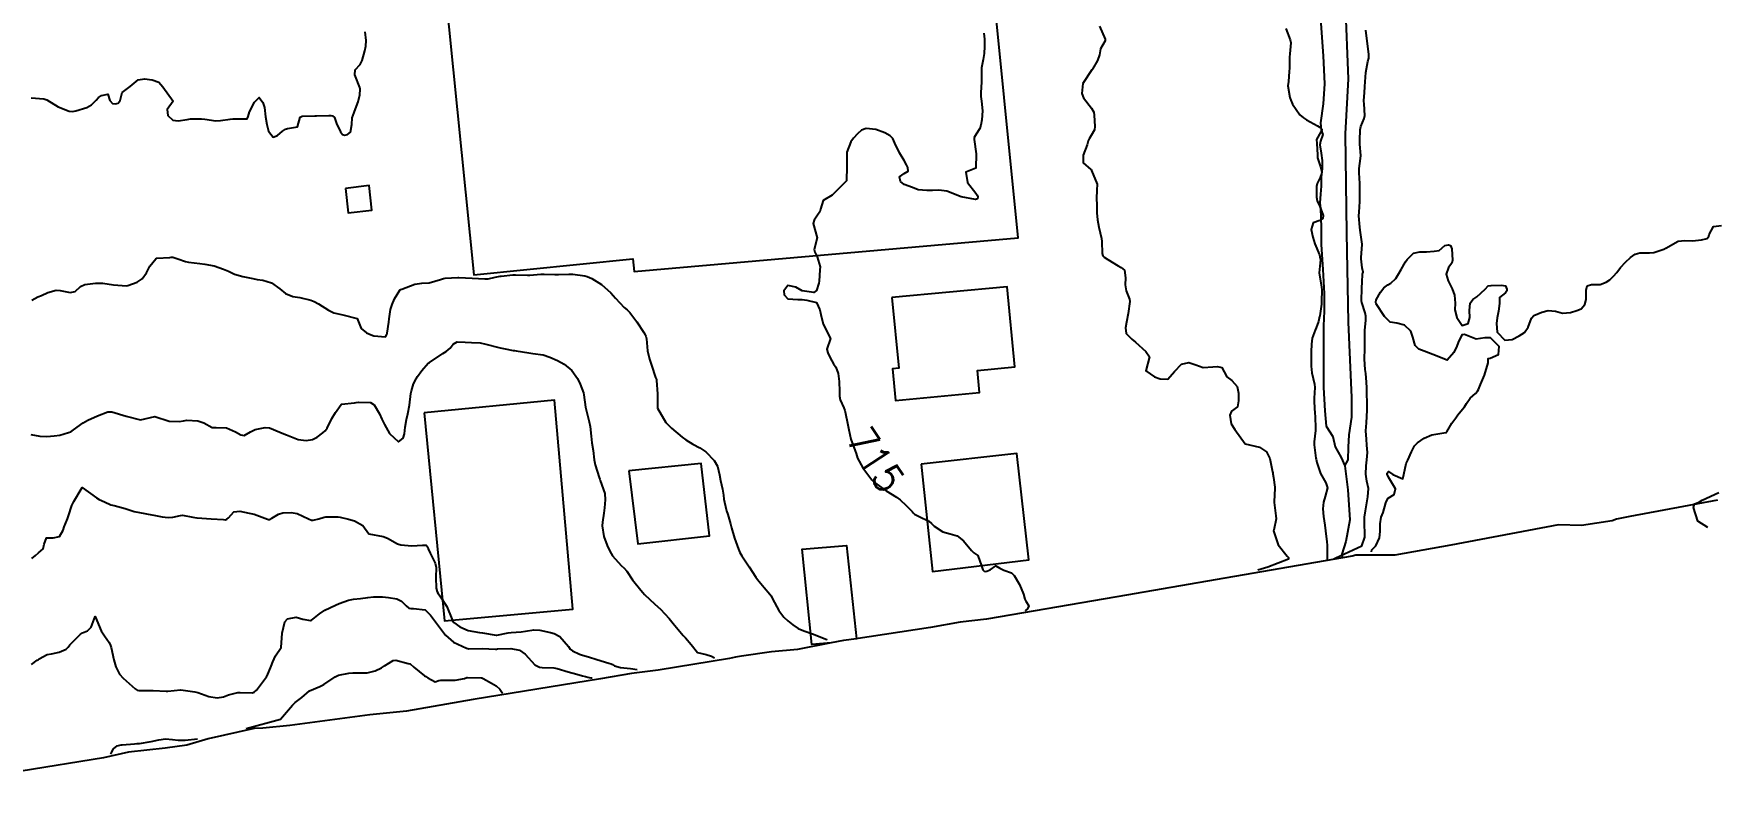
# Model space of a CAD drawing. Header units: metres. Extents: x 307586 to 320046, y 7427249 to 7434250.
# Drawn here: x 310225.6 to 310459.8, y 7432400.1 to 7432504.8 of the extents above; entities that cross this region are included whole.
import ezdxf
from ezdxf.enums import TextEntityAlignment as Align

# ---------------------------------------------------------------- set-up
doc = ezdxf.new("R2010")
doc.units = ezdxf.units.M
doc.header["$MEASUREMENT"] = 0
for name, color, linetype in [('Area', 45, 'Continuous'), ('Area Verde e Lazer', 45, 'Continuous'), ('Cotas', 45, 'Continuous'), ('Curvas de Nivel 1m', 11, 'Continuous'), ('Curvas de Nivel 5m', 15, 'Continuous'), ('Edificações', 30, 'Continuous'), ('Hidrografia', 140, 'Continuous')]:
    doc.layers.add(name, color=color, linetype=linetype)
doc.styles.add('Style-STANDARD', font='STANDARD.shx')

msp = doc.modelspace()

# ---------------------------------------------------------------- linework, layer by layer
at = {"layer": 'Area'}
msp.add_polyline3d([(310460.27, 7432439.74, 714.89), (310448.03, 7432437.46, 714.55), (310446.18, 7432437.1, 714.82), (310445.57, 7432436.87, 714.74), (310441.29, 7432436.25, 714.81), (310438.11, 7432436.32, 714.81), (310423.09, 7432433.48, 714.06), (310415.29, 7432432.1, 714.47), (310409.84, 7432432.07, 712.56), (310409.32, 7432431.97, 712.57), (310376.53, 7432426.3, 714.33), (310358.37, 7432423.14, 715.11), (310354.68, 7432422.75, 715.27), (310350.55, 7432421.99, 715.37), (310339.88, 7432420.36, 718.91), (310338.43, 7432420.2, 719.46), (310336.71, 7432419.86, 718.95), (310332.01, 7432418.95, 715.94), (310328.39, 7432418.61, 716.2), (310324.22, 7432418.01, 716.51), (310323.39, 7432417.86, 716.52), (310322.57, 7432417.67, 716.6), (310312.62, 7432416.04, 717.29), (310308.91, 7432415.58, 717.54), (310304.59, 7432414.85, 717.7), (310286.82, 7432411.96, 724.85), (310277.53, 7432410.33, 722.88), (310273.8, 7432409.97, 720.19), (310272.4, 7432409.81, 720.37), (310261.27, 7432408.33, 719.68), (310257.5, 7432407.94, 719.25), (310256.29, 7432407.9, 719.14), (310249.88, 7432406.45, 719.36), (310246.92, 7432405.61, 719.54), (310243.88, 7432405.16, 719.58), (310238.79, 7432404.62, 719.6), (310235.31, 7432403.8, 719.74), (310212.31, 7432400.11, 719.79)], dxfattribs=at)
at = {"layer": 'Area Verde e Lazer'}
for points in [[(310275.35, 7432586.06), (310286.92, 7432471.2), (310309.08, 7432473.43), (310309.26, 7432471.65), (310362.77, 7432476.37), (310351.09, 7432593.82)], [(310280.01, 7432451.92), (310282.83, 7432422.93), (310300.72, 7432424.55), (310298.14, 7432453.72)], [(310349.27, 7432444.78), (310350.84, 7432429.79), (310364.26, 7432431.46), (310362.6, 7432446.26)], [(310308.5, 7432443.87), (310309.78, 7432433.69), (310319.78, 7432434.79), (310318.59, 7432444.88)]]:
    msp.add_lwpolyline(points, close=True, dxfattribs=at)
at = {"layer": 'Curvas de Nivel 1m', "flags": 128}
for points, elevation in [([(310374.14, 7432505.86), (310374.89, 7432504.08), (310374.89, 7432503.85), (310374.26, 7432502.7), (310374.12, 7432501.86), (310373.85, 7432501.1), (310373.13, 7432499.87), (310373.1, 7432499.83), (310373.06, 7432499.78), (310371.79, 7432497.89), (310371.64, 7432496.5), (310371.91, 7432495.89), (310373, 7432494.42), (310373.35, 7432493.87), (310373.39, 7432493.46), (310373.49, 7432491.86), (310373.4, 7432491.43), (310372.95, 7432490.61), (310372.66, 7432490.16), (310372.56, 7432489.88), (310372.39, 7432489.33), (310371.85, 7432487.89), (310371.85, 7432486.83), (310372.9, 7432485.9), (310372.95, 7432485.87), (310373.02, 7432485.75), (310373.77, 7432483.86), (310373.75, 7432482.98), (310373.68, 7432481.86), (310373.74, 7432480.96), (310373.74, 7432479.86), (310373.83, 7432478.84), (310374.04, 7432477.86), (310374.4, 7432476.24), (310374.45, 7432475.85), (310374.47, 7432474.15), (310374.56, 7432473.85), (310374.75, 7432473.65), (310375.29, 7432473.31), (310376.74, 7432472.45), (310377.14, 7432472.23), (310377.58, 7432471.82), (310377.75, 7432470.79), (310377.71, 7432469.81), (310377.85, 7432468.97), (310378.31, 7432467.81), (310378.35, 7432467.48), (310378.09, 7432465.81), (310377.87, 7432464.59), (310377.75, 7432463.81), (310377.83, 7432463.02), (310378.62, 7432462.2), (310379.12, 7432461.79), (310380.59, 7432460.49), (310381.08, 7432459.77), (310380.56, 7432457.78), (310381.76, 7432456.97), (310382.55, 7432456.68), (310383.64, 7432456.66), (310384.56, 7432457.73), (310385.56, 7432458.73), (310386.58, 7432458.96), (310387.54, 7432458.66), (310388.57, 7432458.26), (310389.9, 7432458.34), (310390.57, 7432458.42), (310391.18, 7432458.26), (310391.48, 7432457.65), (310391.86, 7432456.95), (310392.55, 7432456.43), (310393.32, 7432455.62), (310393.47, 7432454.68), (310393.47, 7432453.62), (310393.37, 7432452.76), (310392.5, 7432452.17), (310392.27, 7432451.63), (310392.47, 7432450.43), (310392.97, 7432449.62), (310394.44, 7432447.61), (310396.44, 7432447.14), (310397.38, 7432446.52), (310397.84, 7432445.57), (310398.24, 7432443.72), (310398.26, 7432443.56), (310398.27, 7432443.44), (310398.39, 7432442.91), (310398.55, 7432441.56), (310398.55, 7432441.38), (310398.47, 7432439.56), (310398.48, 7432439.43), (310398.7, 7432437.56), (310398.72, 7432437.15), (310398.4, 7432435.56), (310398.39, 7432435.47), (310399.04, 7432433.55), (310400.26, 7432431.95), (310400.47, 7432431.75), (310400.45, 7432431.54), (310397.56, 7432430.4), (310396.17, 7432429.98)], 714), ([(310400.09, 7432505.55), (310400.71, 7432503.95), (310400.77, 7432503.54), (310400.65, 7432502), (310400.62, 7432501.54), (310400.58, 7432500.04), (310400.57, 7432499.54), (310400.45, 7432498.15), (310400.39, 7432497.55), (310400.64, 7432495.93), (310400.77, 7432495.54), (310401.01, 7432494.99), (310402.06, 7432493.52), (310402.57, 7432493.1), (310402.99, 7432492.83), (310404.5, 7432491.97), (310404.98, 7432491.7), (310405.11, 7432491.49), (310405.1, 7432491.36), (310404.97, 7432491.16), (310404.38, 7432490.06), (310404.39, 7432489.5), (310404.49, 7432487.93), (310404.5, 7432487.49), (310404.91, 7432486.25), (310405.09, 7432485.49), (310405.08, 7432485.3), (310404.89, 7432484.79), (310404.47, 7432483.91), (310404.36, 7432483.5), (310404.34, 7432482.02), (310404.44, 7432481.49), (310404.84, 7432480.71), (310405.29, 7432479.49), (310405.24, 7432479.06), (310404.82, 7432478.78), (310403.88, 7432478.43), (310403.62, 7432477.5), (310403.84, 7432476.45), (310404.14, 7432475.5), (310404.76, 7432473.99), (310404.89, 7432473.49), (310404.9, 7432473.34), (310404.73, 7432471.49), (310405.08, 7432469.49), (310405.11, 7432469.08), (310405.08, 7432467.49), (310405.05, 7432467.12), (310404.81, 7432465.49), (310404.79, 7432465.36), (310404.65, 7432464.66), (310404.31, 7432463.82), (310404.17, 7432463.49), (310403.77, 7432462.35), (310403.68, 7432461.5), (310403.63, 7432460.47), (310403.61, 7432459.5), (310403.64, 7432458.43), (310403.72, 7432457.5), (310404.09, 7432455.95), (310404.15, 7432455.49), (310404.04, 7432453.98), (310404.03, 7432453.49), (310404.14, 7432451.85), (310404.16, 7432451.49), (310404.24, 7432449.72), (310404.23, 7432449.49), (310404.02, 7432447.92), (310404.02, 7432447.49), (310404.29, 7432445.63), (310404.31, 7432445.49), (310404.42, 7432445.02), (310404.93, 7432443.48), (310405.67, 7432442.19), (310405.9, 7432441.47), (310405.57, 7432440.26), (310405.32, 7432439.48), (310405.25, 7432438.57), (310405.34, 7432437.48), (310405.51, 7432436.28), (310405.61, 7432435.48), (310405.82, 7432433.93), (310405.86, 7432433.47), (310405.84, 7432431.9), (310405.83, 7432431.47)], 713), ([(310406.77, 7432431.57), (310406.79, 7432431.6), (310407.06, 7432431.73), (310410.67, 7432433.41), (310411.09, 7432434.61), (310411.09, 7432435.41), (310411.05, 7432436.15), (310411.06, 7432437.41), (310411.2, 7432438.28), (310411.39, 7432439.4), (310411.53, 7432440.23), (310411.61, 7432441.4), (310411.36, 7432442.39), (310411.22, 7432443.41), (310411.28, 7432444.53), (310411.38, 7432445.41), (310411.45, 7432446.42), (310411.4, 7432447.41), (310411.31, 7432448.27), (310411.25, 7432449.41), (310411.32, 7432450.56), (310411.4, 7432451.41), (310411.43, 7432452.33), (310411.41, 7432453.41), (310411.4, 7432454.54), (310411.4, 7432455.41), (310411.34, 7432456.2), (310411.23, 7432457.41), (310411.16, 7432458), (310411.05, 7432459.41), (310411.09, 7432460.93), (310411.1, 7432461.41), (310411.09, 7432461.89), (310411.11, 7432463.41), (310411.22, 7432464.85), (310411.23, 7432465.41), (310411.14, 7432465.89), (310410.68, 7432467.35), (310410.66, 7432467.42), (310410.65, 7432467.45), (310410.68, 7432469.42), (310410.68, 7432469.45), (310410.71, 7432470.08), (310410.79, 7432471.36), (310410.81, 7432471.42), (310410.87, 7432471.55), (310410.74, 7432472.18), (310410.58, 7432473.42), (310410.58, 7432473.6), (310410.74, 7432475.42), (310410.73, 7432475.47), (310410.46, 7432477.42), (310410.41, 7432477.82), (310410.28, 7432479.43), (310410.3, 7432479.95), (310410.41, 7432481.42), (310410.42, 7432481.86), (310410.39, 7432483.42), (310410.38, 7432483.93), (310410.32, 7432485.43), (310410.31, 7432486.02), (310410.51, 7432487.42), (310410.53, 7432487.82), (310410.4, 7432489.43), (310410.39, 7432489.98), (310410.44, 7432491.43), (310410.52, 7432491.89), (310410.99, 7432492.99), (310411.11, 7432493.42), (310411.02, 7432495.03), (310410.98, 7432495.42), (310410.98, 7432495.46), (310411.03, 7432496.6), (310411.08, 7432497.42), (310411.08, 7432497.46), (310411.25, 7432499.42), (310411.54, 7432500.95), (310411.65, 7432501.41), (310411.67, 7432501.98), (310411.48, 7432503.41), (310411.22, 7432505.34)], 713), ([(310412.02, 7432432.55), (310412.07, 7432432.85), (310412.65, 7432433.39), (310413.16, 7432434.51), (310413.24, 7432435.38), (310413.23, 7432436.47), (310413.38, 7432437.38), (310413.64, 7432438.06), (310414.02, 7432439.37), (310414.1, 7432439.62), (310414.35, 7432440.02), (310415.2, 7432440.53), (310415.36, 7432441.36), (310414.39, 7432442.99), (310414.22, 7432443.37), (310414.23, 7432443.54), (310414.4, 7432443.76), (310415.02, 7432443.36), (310416.39, 7432442.74), (310416.54, 7432443.35), (310416.87, 7432444.89), (310417.1, 7432445.34), (310417.62, 7432446.51), (310418, 7432447.33), (310418.45, 7432447.74), (310419.37, 7432448.39), (310420.46, 7432448.89), (310422.4, 7432449.21), (310422.46, 7432449.22), (310422.49, 7432449.24), (310422.52, 7432449.27), (310423.24, 7432450.5), (310423.78, 7432451.26), (310424.07, 7432451.68), (310424.5, 7432452.19), (310424.97, 7432452.78), (310425.25, 7432453.24), (310425.79, 7432453.97), (310426.53, 7432454.65), (310426.8, 7432454.97), (310426.92, 7432455.22), (310427.24, 7432455.91), (310427.77, 7432457.21), (310428.28, 7432458.91), (310428.28, 7432459.2), (310428.27, 7432459.52), (310428.59, 7432459.58), (310429.71, 7432460.08), (310429.81, 7432461.19), (310428.62, 7432462.4), (310427.83, 7432462.42), (310426.62, 7432462.24), (310425.01, 7432462.86), (310424.63, 7432462.8), (310424.11, 7432461.76), (310423.92, 7432461.26), (310423.51, 7432460.35), (310422.58, 7432459.27), (310420.59, 7432460.08), (310419.38, 7432460.53), (310418.61, 7432460.83), (310418.13, 7432461.33), (310417.8, 7432462.51), (310417.5, 7432463.34), (310416.64, 7432464.15), (310415.55, 7432464.46), (310414.65, 7432464.61), (310413.83, 7432465.38), (310412.68, 7432467.15), (310412.62, 7432467.33), (310412.62, 7432467.39), (310412.69, 7432467.72), (310413.3, 7432468.78), (310413.77, 7432469.38), (310414.29, 7432469.79), (310414.71, 7432470.05), (310415.41, 7432470.67), (310415.86, 7432471.36), (310416.16, 7432471.93), (310416.75, 7432472.99), (310416.99, 7432473.35), (310417.9, 7432474.2), (310418.77, 7432474.41), (310419.68, 7432474.4), (310420.77, 7432474.47), (310421.47, 7432474.59), (310422.26, 7432475.28), (310422.78, 7432475.39), (310423.04, 7432475.27), (310423.22, 7432474.82), (310423.31, 7432473.26), (310423.21, 7432472.81), (310422.74, 7432472.2), (310422.42, 7432471.27), (310422.72, 7432470.37), (310423.29, 7432469.26), (310423.59, 7432468.36), (310423.67, 7432467.26), (310423.63, 7432466.3), (310423.9, 7432465.26), (310424.65, 7432464.11), (310425.5, 7432464.39), (310425.75, 7432465.24), (310425.69, 7432466.22), (310425.78, 7432467.24), (310426.16, 7432467.76), (310426.69, 7432468.13), (310427.87, 7432469.21), (310428.28, 7432469.64), (310428.71, 7432469.71), (310430.14, 7432469.76), (310430.71, 7432469.66), (310430.91, 7432469.18), (310430.91, 7432468.97), (310430.7, 7432468.69), (310429.85, 7432468.03), (310429.86, 7432467.19), (310429.72, 7432466.14), (310429.54, 7432465.19), (310429.44, 7432464.4), (310429.53, 7432463.19), (310430.62, 7432462.09), (310431.63, 7432462.16), (310432.63, 7432462.66), (310433.36, 7432463.15), (310433.88, 7432463.91), (310434.31, 7432465.14), (310434.67, 7432465.53), (310435.79, 7432466), (310436.67, 7432466.2), (310437.69, 7432466.11), (310438.67, 7432465.85), (310439.78, 7432465.96), (310440.67, 7432466.21), (310441.26, 7432466.47), (310441.76, 7432467.05), (310441.97, 7432467.77), (310441.96, 7432469.05), (310442.11, 7432469.65), (310442.71, 7432469.82), (310443.88, 7432469.86), (310444.72, 7432470.15), (310445.23, 7432470.5), (310445.78, 7432471), (310446.21, 7432471.52), (310446.75, 7432472.22), (310447.42, 7432472.98), (310448.12, 7432473.61), (310448.77, 7432474.08), (310449.44, 7432474.28), (310450.77, 7432474.27), (310451.39, 7432474.32), (310452.78, 7432474.76), (310452.89, 7432474.81), (310453.04, 7432474.92), (310454.79, 7432475.91), (310455.69, 7432475.98), (310456.79, 7432475.93), (310458.01, 7432476.07), (310458.8, 7432476.24), (310459.03, 7432476.6), (310459.09, 7432476.84), (310459.7, 7432477.94), (310460.82, 7432478.09)], 714), ([(310225.3, 7432467.64), (310226.15, 7432468.14), (310226.66, 7432468.32), (310227.56, 7432468.72), (310228.68, 7432469.07), (310229.24, 7432469.02), (310230.67, 7432468.71), (310231.36, 7432468.88), (310232.1, 7432469.56), (310232.69, 7432469.86), (310234.2, 7432470.02), (310234.69, 7432470.05), (310235.19, 7432470.02), (310236.69, 7432469.78), (310238.49, 7432469.67), (310238.69, 7432469.7), (310240, 7432470.15), (310240.69, 7432470.62), (310241.27, 7432471.45), (310241.77, 7432472.4), (310242.58, 7432473.43), (310242.73, 7432473.5), (310244.52, 7432473.63), (310244.74, 7432473.64), (310244.97, 7432473.64), (310245.67, 7432473.4), (310246.73, 7432473.03), (310247.12, 7432472.98), (310248.72, 7432472.77), (310249.42, 7432472.66), (310250.72, 7432472.45), (310252.04, 7432472), (310252.71, 7432471.68), (310253.55, 7432471.3), (310254.7, 7432470.95), (310256.09, 7432470.67), (310256.7, 7432470.54), (310257.5, 7432470.45), (310258.69, 7432470.06), (310259.86, 7432469.23), (310260.67, 7432468.61), (310261.69, 7432468.19), (310262.67, 7432468.02), (310264.18, 7432467.66), (310264.66, 7432467.46), (310265.25, 7432467.16), (310266.64, 7432466.28), (310267.4, 7432465.9), (310268.64, 7432465.59), (310270.63, 7432465.1), (310271.22, 7432463.69), (310271.97, 7432463.08), (310272.61, 7432462.82), (310272.98, 7432462.7), (310274.61, 7432462.56), (310274.79, 7432462.87), (310274.83, 7432463.05), (310275.07, 7432464.61), (310275.12, 7432465.05), (310275.32, 7432466.37), (310275.51, 7432467.04), (310275.87, 7432467.84), (310276.58, 7432469.03), (310276.62, 7432469.09), (310276.68, 7432469.14), (310276.86, 7432469.2), (310278.69, 7432469.88), (310279.68, 7432470.01), (310280.69, 7432470.09), (310282.27, 7432470.53), (310282.7, 7432470.69), (310282.92, 7432470.73), (310284.7, 7432470.84), (310284.8, 7432470.83), (310286.7, 7432470.73), (310288.46, 7432470.64), (310288.7, 7432470.63), (310288.92, 7432470.65), (310289.87, 7432470.87), (310290.56, 7432471), (310290.71, 7432471.02), (310292.37, 7432471.17), (310292.71, 7432471.19), (310294.39, 7432471.13), (310294.71, 7432471.14), (310296.23, 7432471.27), (310296.71, 7432471.3), (310298.21, 7432471.26), (310298.71, 7432471.26), (310300.17, 7432471.29), (310300.71, 7432471.28), (310302.39, 7432471.03), (310302.71, 7432470.96), (310303.37, 7432470.7), (310304.69, 7432469.85), (310306.03, 7432468.68), (310306.67, 7432467.95), (310307.85, 7432466.65), (310308.3, 7432466.29), (310308.65, 7432465.96), (310309.65, 7432464.63), (310310.62, 7432463.13), (310310.81, 7432462.81), (310310.9, 7432462.62), (310310.97, 7432462.25), (310311.12, 7432460.61), (310311.4, 7432459.44), (310311.68, 7432458.6), (310312.25, 7432456.88), (310312.35, 7432456.59), (310312.39, 7432456.45), (310312.51, 7432454.59), (310312.49, 7432452.59), (310313.69, 7432450.58), (310314.46, 7432449.8), (310315.97, 7432448.55), (310316.44, 7432448.18), (310317.45, 7432447.55), (310318.43, 7432447.06), (310319.25, 7432446.51), (310320.4, 7432445.31), (310320.88, 7432444.49), (310321.17, 7432443.28), (310321.27, 7432442.49), (310321.56, 7432441.28), (310321.71, 7432440.48), (310321.76, 7432439.9), (310322.07, 7432438.47), (310322.13, 7432438.28), (310322.32, 7432437.75), (310322.7, 7432436.47), (310322.84, 7432435.92), (310323.25, 7432434.46), (310323.79, 7432432.92), (310323.97, 7432432.45), (310324.25, 7432431.98), (310325.27, 7432430.44), (310326.21, 7432429.03), (310326.47, 7432428.69), (310326.7, 7432428.42), (310327.37, 7432427.58), (310328.19, 7432426.65), (310328.36, 7432426.4), (310328.55, 7432426.02), (310329.44, 7432424.39), (310330.14, 7432423.44), (310330.7, 7432422.93), (310331.36, 7432422.36), (310332.13, 7432421.85), (310332.93, 7432421.53), (310334.11, 7432421.1), (310336.1, 7432420.31), (310336.1, 7432420.31)], 716), ([(310225.17, 7432448.9), (310226.43, 7432448.67), (310227.39, 7432448.65), (310228.43, 7432448.72), (310229.2, 7432448.82), (310230.44, 7432449.18), (310230.72, 7432449.3), (310231.13, 7432449.57), (310232.45, 7432450.57), (310233.09, 7432450.91), (310234.46, 7432451.53), (310235.91, 7432452.07), (310236.47, 7432452.07), (310238.46, 7432451.48), (310240.46, 7432450.96), (310242.46, 7432451.43), (310244.46, 7432450.78), (310245.82, 7432450.75), (310246.46, 7432450.85), (310246.93, 7432450.9), (310248.46, 7432450.82), (310249.26, 7432450.55), (310250.45, 7432449.89), (310250.99, 7432449.88), (310252.45, 7432449.87), (310253.71, 7432449.3), (310254.44, 7432448.87), (310254.92, 7432448.79), (310255.78, 7432449.27), (310256.45, 7432449.64), (310257.81, 7432449.89), (310258.45, 7432449.84), (310259.89, 7432449.23), (310260.44, 7432449.01), (310260.78, 7432448.87), (310262.43, 7432448.22), (310263.53, 7432448.07), (310264.43, 7432448.22), (310265.07, 7432448.53), (310265.86, 7432449.16), (310266.17, 7432449.43), (310266.45, 7432449.81), (310267.14, 7432451.14), (310267.63, 7432451.98), (310268.42, 7432453.12), (310268.49, 7432453.16), (310270.26, 7432453.34), (310270.5, 7432453.37), (310270.83, 7432453.42), (310272.5, 7432453.39), (310273, 7432453.06), (310273.75, 7432451.78), (310274.1, 7432451.05), (310274.46, 7432450.33), (310275.16, 7432449.04), (310276.43, 7432447.9), (310277.05, 7432448.4), (310277.23, 7432449.02), (310277.36, 7432449.93), (310277.53, 7432451.01), (310277.7, 7432451.79), (310277.93, 7432453.01), (310278.15, 7432454.65), (310278.22, 7432455), (310278.52, 7432455.97), (310278.86, 7432456.67), (310279.06, 7432456.99), (310279.68, 7432457.85), (310280.56, 7432458.86), (310280.62, 7432458.92), (310280.71, 7432458.98), (310282.58, 7432460.21), (310283.04, 7432460.48), (310283.61, 7432460.94), (310284.02, 7432461.5), (310284.6, 7432461.86), (310285.71, 7432461.8), (310286.6, 7432461.75), (310287.78, 7432461.71), (310288.59, 7432461.52), (310290.39, 7432461.06), (310290.59, 7432461), (310291.26, 7432460.85), (310292.4, 7432460.65), (310292.58, 7432460.63), (310292.8, 7432460.61), (310294.58, 7432460.29), (310295.15, 7432460.23), (310296.58, 7432460.02), (310297.5, 7432459.7), (310298.57, 7432459.25), (310299.52, 7432458.75), (310300.55, 7432457.84), (310301.34, 7432456.73), (310301.74, 7432455.94), (310302.18, 7432454.72), (310302.24, 7432454.44), (310302.49, 7432452.71), (310302.99, 7432450.7), (310303.11, 7432450.05), (310303.25, 7432448.7), (310303.37, 7432447.76), (310303.53, 7432446.7), (310303.7, 7432445.4), (310303.84, 7432444.7), (310304.38, 7432442.92), (310304.46, 7432442.69), (310304.54, 7432442.52), (310305.17, 7432440.68), (310305.22, 7432439.79), (310305.12, 7432438.68), (310305.05, 7432437.94), (310304.85, 7432436.68), (310304.8, 7432436.18), (310305.01, 7432434.68), (310305.5, 7432433.43), (310305.86, 7432432.67), (310306.24, 7432431.98), (310307.45, 7432430.65), (310307.86, 7432430.29), (310308.22, 7432429.86), (310309.05, 7432428.63), (310310.19, 7432427.2), (310310.45, 7432426.88), (310310.69, 7432426.61), (310312.16, 7432425.27), (310312.95, 7432424.58), (310314.14, 7432423.27), (310314.68, 7432422.56), (310316.11, 7432420.87), (310316.41, 7432420.55), (310317.19, 7432419.63), (310318.08, 7432418.52), (310319.29, 7432418.24), (310320.02, 7432417.98), (310320.46, 7432417.77)], 717), ([(310225.32, 7432431.63), (310225.8, 7432432.06), (310226.23, 7432432.42), (310226.87, 7432432.99), (310227.04, 7432433.61), (310227.36, 7432434.51), (310228.26, 7432434.53), (310229.18, 7432434.68), (310229.68, 7432435.59), (310229.83, 7432436.03), (310230.29, 7432437.15), (310230.44, 7432437.58), (310230.89, 7432439), (310231.14, 7432439.57), (310232.34, 7432441.55), (310234.33, 7432440.07), (310234.67, 7432439.87), (310235.42, 7432439.51), (310236.32, 7432439.13), (310236.79, 7432439.02), (310238.31, 7432438.59), (310239.59, 7432438.18), (310240.3, 7432438.02), (310242.03, 7432437.7), (310242.3, 7432437.65), (310243.46, 7432437.42), (310244.29, 7432437.34), (310244.98, 7432437.4), (310246.04, 7432437.64), (310246.3, 7432437.65), (310247.77, 7432437.37), (310248.29, 7432437.28), (310248.37, 7432437.28), (310250.29, 7432437.14), (310252.03, 7432437.05), (310252.29, 7432437.04), (310252.5, 7432437.1), (310252.7, 7432437.31), (310253.47, 7432438.14), (310254.31, 7432438.22), (310255.62, 7432437.96), (310256.3, 7432437.79), (310257.8, 7432437.25), (310258.16, 7432437.11), (310258.29, 7432437.08), (310258.45, 7432437.08), (310258.75, 7432437.24), (310259.71, 7432437.81), (310260.3, 7432438), (310261.47, 7432438.04), (310262.3, 7432437.9), (310263.86, 7432437.17), (310264.29, 7432436.96), (310264.5, 7432436.95), (310265.32, 7432437.16), (310266.07, 7432437.38), (310266.3, 7432437.43), (310267.99, 7432437.43), (310268.3, 7432437.38), (310269.46, 7432437.11), (310270.29, 7432436.88), (310271.43, 7432436.23), (310272.27, 7432435.07), (310274.27, 7432434.7), (310274.87, 7432434.44), (310276.26, 7432433.68), (310276.75, 7432433.52), (310278.26, 7432433.37), (310279.76, 7432433.48), (310280.26, 7432433.48), (310280.49, 7432433.21), (310280.57, 7432432.98), (310280.83, 7432432.39), (310281.53, 7432430.96), (310281.65, 7432430.39), (310281.62, 7432428.96), (310281.64, 7432427.5), (310281.79, 7432426.96), (310281.94, 7432426.72), (310282.17, 7432426.43), (310283.13, 7432424.94), (310283.84, 7432423.23), (310283.95, 7432422.93), (310284.13, 7432422.68), (310284.96, 7432422.09), (310286.11, 7432421.59), (310287.69, 7432421.3), (310288.11, 7432421.26), (310290.04, 7432420.92), (310290.1, 7432420.92), (310291.7, 7432421.25), (310292.11, 7432421.29), (310293.53, 7432421.4), (310294.11, 7432421.48), (310295.26, 7432421.66), (310296.12, 7432421.62), (310297.58, 7432421.3), (310298.11, 7432421.16), (310298.88, 7432420.75), (310300.09, 7432419.33), (310300.32, 7432418.98), (310300.65, 7432418.73), (310301.66, 7432418.3), (310302.08, 7432418.16), (310302.88, 7432417.9), (310304.07, 7432417.53), (310305.72, 7432417.02), (310306.07, 7432416.92), (310306.25, 7432416.85), (310306.52, 7432416.66), (310307.36, 7432416.42), (310308.73, 7432416.3), (310309.68, 7432416.14)], 718), ([(310225.24, 7432416.83), (310226.05, 7432417.43), (310226.17, 7432417.5), (310226.33, 7432417.62), (310227.44, 7432418.23), (310228.06, 7432418.35), (310229.12, 7432418.54), (310230.07, 7432419), (310230.38, 7432419.28), (310230.6, 7432419.57), (310232.1, 7432421.08), (310232.39, 7432421.26), (310233.08, 7432421.54), (310233.58, 7432422.07), (310234.13, 7432423.53), (310234.97, 7432421.52), (310235.42, 7432420.84), (310236.09, 7432419.9), (310236.29, 7432419.5), (310236.38, 7432419.2), (310236.72, 7432417.49), (310237.01, 7432416.52), (310237.54, 7432415.48), (310238.03, 7432414.92), (310239.69, 7432413.46), (310240.01, 7432413.28), (310240.24, 7432413.23), (310242.01, 7432413.23), (310242.22, 7432413.22), (310244.01, 7432413.14), (310244.27, 7432413.14), (310246.01, 7432413.3), (310246.09, 7432413.3), (310248.01, 7432413.04), (310248.44, 7432412.92), (310250, 7432412.37), (310251.14, 7432412.18), (310252, 7432412.35), (310252.7, 7432412.61), (310254.01, 7432412.92), (310254.36, 7432412.94), (310256.01, 7432412.88), (310256.31, 7432412.96), (310256.64, 7432413.26), (310258.03, 7432415.14), (310258.07, 7432415.2), (310258.1, 7432415.24), (310258.66, 7432416.62), (310258.92, 7432417.23), (310259.25, 7432418.05), (310260.08, 7432419.22), (310260.22, 7432421.22), (310260.55, 7432422.79), (310260.93, 7432423.21), (310262.14, 7432423.44), (310263.09, 7432423.18), (310264.13, 7432422.96), (310264.28, 7432423.02), (310264.46, 7432423.17), (310265.39, 7432423.91), (310266.15, 7432424.4), (310267.61, 7432425.13), (310268.16, 7432425.37), (310269.45, 7432425.82), (310270.16, 7432425.94), (310271.13, 7432426.05), (310272.16, 7432426.19), (310272.95, 7432426.27), (310274.17, 7432426.28), (310275.01, 7432426.2), (310276.16, 7432425.98), (310276.81, 7432425.67), (310277.5, 7432425.01), (310277.86, 7432424.71), (310278.15, 7432424.64), (310278.49, 7432424.65), (310280.15, 7432424.45), (310280.87, 7432423.7), (310281.41, 7432422.96), (310282.12, 7432422.06), (310282.98, 7432420.94), (310284.09, 7432419.95), (310285.9, 7432419.1), (310286.08, 7432419.05), (310286.21, 7432419.04), (310288.08, 7432419.06), (310289.95, 7432419), (310290.08, 7432419), (310290.23, 7432419.01), (310292.09, 7432419.06), (310293.29, 7432418.82), (310294.08, 7432418.27), (310295.42, 7432416.8), (310296.06, 7432416.46), (310296.44, 7432416.4), (310298.06, 7432416.37), (310298.52, 7432416.29), (310300.05, 7432415.82), (310301.29, 7432415.47), (310302.04, 7432415.28), (310302.49, 7432415.16), (310302.78, 7432415.07), (310303, 7432415.02), (310303.24, 7432415), (310303.41, 7432414.97)], 719)]:
    msp.add_lwpolyline(points, dxfattribs=dict(at, elevation=elevation))
at = {"layer": 'Curvas de Nivel 5m', "flags": 128}
for points, elevation in [([(310225.22, 7432495.87), (310226.99, 7432495.76), (310227.4, 7432495.62), (310228.98, 7432494.63), (310230.53, 7432494.03), (310230.98, 7432493.97), (310231.45, 7432494.05), (310232.98, 7432494.55), (310233.63, 7432494.9), (310234.27, 7432495.54), (310234.61, 7432495.92), (310235, 7432496.22), (310235.89, 7432496.41), (310236.19, 7432495.51), (310236.55, 7432495.07), (310236.99, 7432495.03), (310237.35, 7432495.13), (310237.62, 7432495.49), (310237.88, 7432496.62), (310239.01, 7432497.48), (310240.13, 7432498.37), (310241.03, 7432498.55), (310242.09, 7432498.38), (310243.02, 7432498.06), (310243.55, 7432497.42), (310244.99, 7432495.41), (310244.15, 7432494.25), (310244.24, 7432493.42), (310244.96, 7432492.77), (310245.71, 7432492.65), (310246.97, 7432492.87), (310247.41, 7432492.94), (310248.97, 7432492.96), (310249.41, 7432492.91), (310250.96, 7432492.69), (310251.58, 7432492.72), (310252.97, 7432492.91), (310253.34, 7432492.94), (310254.97, 7432492.94), (310255.3, 7432492.96), (310255.44, 7432493.28), (310255.63, 7432493.93), (310256.32, 7432495.27), (310257, 7432495.93), (310257.51, 7432495.25), (310257.72, 7432494.52), (310257.87, 7432493.25), (310258.04, 7432492.17), (310258.29, 7432491.25), (310258.93, 7432490.41), (310259.55, 7432490.62), (310260.24, 7432491.23), (310260.64, 7432491.53), (310260.95, 7432491.61), (310262.33, 7432491.82), (310262.72, 7432493.19), (310262.97, 7432493.33), (310264.75, 7432493.39), (310264.98, 7432493.39), (310266.72, 7432493.4), (310266.98, 7432493.42), (310267.22, 7432493.39), (310267.51, 7432493.14), (310267.79, 7432492.3), (310268.31, 7432491.13), (310268.6, 7432490.78), (310268.94, 7432490.67), (310269.31, 7432490.75), (310269.73, 7432491.11), (310269.9, 7432492.17), (310269.97, 7432493.11), (310270.24, 7432493.85), (310270.71, 7432495.1), (310270.77, 7432495.33), (310271, 7432496.31), (310271.07, 7432497.1), (310271.02, 7432497.31), (310270.31, 7432499.11), (310270.38, 7432499.77), (310271.06, 7432500.53), (310271.37, 7432501.1), (310271.74, 7432502.44), (310271.85, 7432503.09), (310271.89, 7432503.88), (310271.78, 7432505.09)], 715), ([(310357.98, 7432504.92), (310358.08, 7432504.06), (310358.1, 7432503.05), (310358.05, 7432502.06), (310357.89, 7432501.24), (310357.65, 7432500.06), (310357.68, 7432498.69), (310357.67, 7432498.06), (310357.56, 7432496.6), (310357.58, 7432496.06), (310357.66, 7432495.41), (310357.83, 7432494.06), (310357.74, 7432492.82), (310357.59, 7432492.06), (310357.45, 7432491.58), (310356.95, 7432490.81), (310356.66, 7432490.36), (310356.67, 7432490.07), (310356.92, 7432488.07), (310356.9, 7432486.07), (310355.47, 7432485.51), (310355.7, 7432484.08), (310356.86, 7432482.57), (310357.07, 7432482.28), (310357.15, 7432482.07), (310357.13, 7432481.78), (310356.85, 7432481.7), (310354.85, 7432482.09), (310352.86, 7432482.85), (310351.72, 7432482.99), (310350.86, 7432482.97), (310350.05, 7432482.96), (310348.86, 7432483.04), (310348.05, 7432483.36), (310346.87, 7432483.79), (310346.36, 7432484.2), (310346.24, 7432484.84), (310346.89, 7432485.31), (310347.44, 7432485.64), (310347.38, 7432486.18), (310347.24, 7432486.52), (310346.91, 7432487.13), (310346.24, 7432488.2), (310345.6, 7432489.54), (310345.29, 7432490.21), (310344.95, 7432490.59), (310344.19, 7432490.98), (310342.96, 7432491.44), (310341.59, 7432491.62), (310340.96, 7432491.38), (310340.37, 7432490.85), (310339.82, 7432490.27), (310339.47, 7432489.74), (310338.92, 7432488.28), (310338.89, 7432486.28), (310338.87, 7432484.28), (310336.85, 7432482.31), (310335.6, 7432481.57), (310335.22, 7432480.33), (310335.14, 7432480), (310334.81, 7432479.52), (310334.34, 7432478.81), (310334.22, 7432478.34), (310334.78, 7432476.33), (310334.37, 7432474.72), (310334.46, 7432474.33), (310334.75, 7432473.72), (310335.18, 7432472.33), (310335.16, 7432471.89), (310335.03, 7432470.33), (310335.01, 7432470.02), (310334.69, 7432469.02), (310334.28, 7432468.74), (310332.69, 7432468.96), (310331.78, 7432469.45), (310330.7, 7432469.7), (310330.13, 7432468.95), (310330.16, 7432468.39), (310330.68, 7432467.83), (310332.07, 7432467.75), (310332.68, 7432467.73), (310333.34, 7432467.68), (310334.67, 7432467.31), (310335.16, 7432466.32), (310335.3, 7432465.68), (310335.61, 7432464.32), (310336.61, 7432462.31), (310336.09, 7432460.81), (310336.23, 7432460.31), (310336.58, 7432459.62), (310337.05, 7432458.78), (310337.35, 7432458.3), (310337.7, 7432457.44), (310337.83, 7432456.29), (310337.87, 7432454.94), (310337.87, 7432454.29), (310337.96, 7432453.74), (310338.5, 7432452.63), (310338.63, 7432452.28), (310338.68, 7432452.09), (310339.03, 7432450.27), (310339.18, 7432449.55), (310339.48, 7432448.27), (310340.04, 7432446.65), (310340.19, 7432446.26), (310340.41, 7432445.62), (310341.12, 7432444.25), (310341.67, 7432443.52), (310342.38, 7432442.62), (310342.75, 7432442.23), (310344.36, 7432441.06), (310345.82, 7432440.2), (310346.34, 7432439.82), (310347.16, 7432439), (310348.01, 7432438.16), (310348.15, 7432438), (310348.32, 7432437.83), (310348.98, 7432437.49), (310350.31, 7432436.84), (310350.69, 7432436.52), (310351.06, 7432436.13), (310352.29, 7432435.33), (310353.32, 7432435.07), (310354.28, 7432434.79), (310355.17, 7432434.08), (310356.26, 7432432.74), (310356.62, 7432432.43), (310357.15, 7432432.06), (310357.67, 7432430.61), (310357.87, 7432430.05), (310358.05, 7432429.87), (310358.22, 7432429.83), (310358.41, 7432429.85), (310358.89, 7432430.03), (310359.67, 7432430.59), (310360.23, 7432430.29), (310360.78, 7432430.01), (310361.84, 7432429.61), (310362.22, 7432429.27), (310362.98, 7432427.98), (310363.53, 7432426.64), (310363.71, 7432425.97), (310363.86, 7432425.66), (310364.29, 7432425.03), (310364.07, 7432424.6), (310363.82, 7432424.39), (310363.85, 7432424.31)], 715), ([(310458.92, 7432435.95), (310457.53, 7432436.85), (310456.89, 7432438.74), (310457.07, 7432439.25), (310457.32, 7432439.35), (310457.75, 7432439.53), (310458.1, 7432439.78), (310460.46, 7432440.82)], 715), ([(310255.2, 7432407.92), (310259.96, 7432409.22), (310261.65, 7432411.19), (310261.81, 7432411.37), (310261.99, 7432411.53), (310262.95, 7432412.23), (310264.01, 7432413.17), (310265.43, 7432413.75), (310266.02, 7432414.07), (310267.59, 7432415.13), (310268.04, 7432415.34), (310269.5, 7432415.64), (310270.04, 7432415.7), (310270.65, 7432415.7), (310272.04, 7432415.67), (310273.15, 7432415.95), (310274.05, 7432416.38), (310274.45, 7432416.64), (310275.05, 7432417.04), (310275.69, 7432417.41), (310276.06, 7432417.44), (310277.77, 7432417), (310278, 7432416.95), (310278.05, 7432416.92), (310278.56, 7432416.48), (310280.04, 7432415.27), (310280.21, 7432415.16), (310280.48, 7432414.97), (310281.51, 7432414.44), (310282.03, 7432414.61), (310282.3, 7432414.67), (310284.03, 7432414.65), (310284.3, 7432414.65), (310285.6, 7432414.91), (310285.93, 7432415.01), (310286.03, 7432415.01), (310287.92, 7432415), (310288.03, 7432414.98), (310288.23, 7432414.88), (310289.38, 7432414.22), (310290.02, 7432413.86), (310290.55, 7432413.38), (310290.91, 7432412.85)], 720), ([(310236.27, 7432404.37), (310236.48, 7432404.64), (310236.67, 7432405.08), (310237.18, 7432405.49), (310237.77, 7432405.62), (310237.91, 7432405.64), (310239.61, 7432405.77), (310239.92, 7432405.8), (310240.3, 7432405.84), (310241.92, 7432406.11), (310243, 7432406.34), (310243.92, 7432406.45), (310244.89, 7432406.36), (310245.68, 7432406.27), (310246.68, 7432406.3), (310248.42, 7432406.48)], 720)]:
    msp.add_lwpolyline(points, dxfattribs=dict(at, elevation=elevation))
at = {"layer": 'Edificações'}
for points in [[(310269.02, 7432483.25), (310269.4, 7432479.83), (310272.71, 7432480.21), (310272.32, 7432483.65)], [(310345.18, 7432468.03), (310346.13, 7432458.15), (310345.28, 7432458.07), (310345.7, 7432453.68), (310357.38, 7432454.79), (310357.09, 7432457.87), (310362.3, 7432458.37), (310361.24, 7432469.54)]]:
    msp.add_lwpolyline(points, close=True, dxfattribs=at)
at = {"layer": 'Edificações', "elevation": 718.95}
msp.add_lwpolyline([(310336.71, 7432419.86), (310334.04, 7432419.62), (310332.69, 7432432.91), (310338.84, 7432433.45), (310340.25, 7432420.42), (310338.43, 7432420.2)], close=True, dxfattribs=at)
at = {"layer": 'Hidrografia'}
for points in [[(310404.28, 7432516.08), (310405.27, 7432501.75), (310405.49, 7432497.84), (310405.27, 7432495.02), (310404.92, 7432492.4), (310405, 7432491.38), (310405.26, 7432490.78), (310404.92, 7432489.85), (310404.83, 7432489.33), (310405, 7432488.14), (310405.17, 7432487.12), (310405.17, 7432486.01), (310405, 7432484.82), (310405, 7432483.54), (310404.92, 7432482.43), (310404.83, 7432481.24), (310404.92, 7432480.47), (310405, 7432477.81), (310405, 7432475.42), (310405.26, 7432471.93), (310405.43, 7432468.6), (310405.43, 7432466.13), (310405.35, 7432464.09), (310405.35, 7432462.13), (310405.34, 7432455.46), (310405.52, 7432452.22), (310405.69, 7432450.09), (310406.62, 7432448.64), (310406.96, 7432447.19), (310407.82, 7432445.72), (310408.33, 7432444.53), (310408.76, 7432445.38), (310408.84, 7432447.17), (310408.93, 7432448.87), (310409.27, 7432451.34), (310409.27, 7432453.47), (310409.27, 7432454.07), (310408.84, 7432464.58), (310408.59, 7432477.02), (310408.42, 7432490.86), (310408.84, 7432498.53), (310408.42, 7432509.04)], [(310408.33, 7432444.53), (310408.71, 7432441.18), (310408.99, 7432437.04), (310408.44, 7432434.01), (310407.88, 7432432.22), (310407.95, 7432431.73)]]:
    msp.add_lwpolyline(points, dxfattribs=at)

# ---------------------------------------------------------------- texts
at = {"layer": 'Cotas', "style": 'Style-STANDARD'}
msp.add_text('715', height=4, rotation=303.2952, dxfattribs=at).set_placement((310342.92, 7432445.43, 715), align=Align.MIDDLE_CENTER)

doc.saveas('drawing.dxf')
